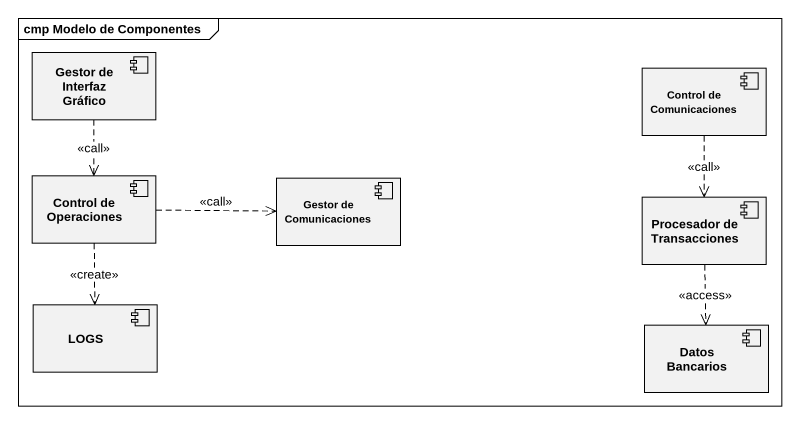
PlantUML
@startuml
mainframe cmp Modelo de Componentes
component "Gestor de Interfaz Gráfico" as Gestor_de_Interfaz_Gráfico
component "Control de Comunicaciones" as Control_de_Comunicaciones
component "Control de Operaciones" as Control_de_Operaciones
component "Gestor de Comunicaciones" as Gestor_de_Comunicaciones
component "Procesador de Transacciones" as Procesador_de_Transacciones
component LOGS
component "Datos Bancarios" as Datos_Bancarios
Gestor_de_Interfaz_Gráfico ..> Control_de_Operaciones : <<call>>
Control_de_Comunicaciones ..> Procesador_de_Transacciones : <<call>>
Control_de_Operaciones .right.> Gestor_de_Comunicaciones : <<call>>
Control_de_Operaciones ..> LOGS : <<create>>
Procesador_de_Transacciones ..> Datos_Bancarios : <<access>>
@enduml
